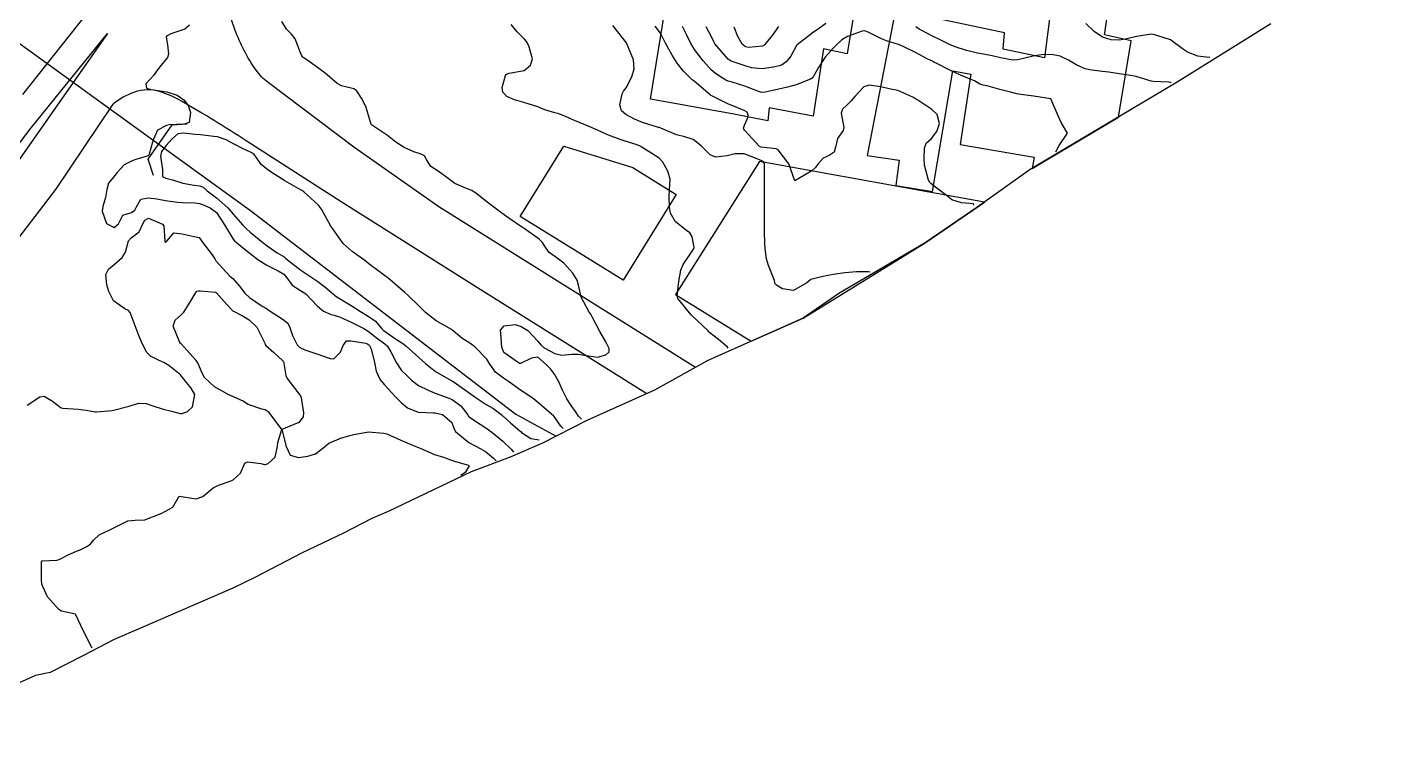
# Model space of a CAD drawing. Header units: metres. Extents: x 307586 to 320046, y 7427249 to 7434250.
# Drawn here: x 315197.4 to 315358.2, y 7431918.3 to 7432000.9 of the extents above; entities that cross this region are included whole.
import ezdxf

# ---------------------------------------------------------------- set-up
doc = ezdxf.new("R2010")
doc.units = ezdxf.units.M
doc.header["$MEASUREMENT"] = 0
for name, color, linetype in [('Area', 45, 'Continuous'), ('Curvas de Nivel 1m', 11, 'Continuous'), ('Curvas de Nivel 5m', 15, 'Continuous'), ('Edificações', 30, 'Continuous'), ('Hidrografia', 140, 'Continuous'), ('Pontes_Viadutos_Tubos', 190, 'Continuous'), ('Vias Primárias', 230, 'Continuous')]:
    doc.layers.add(name, color=color, linetype=linetype)

msp = doc.modelspace()

# ---------------------------------------------------------------- linework, layer by layer
at = {"layer": 'Area'}
msp.add_polyline3d([(315343.68, 7432001.35, 737.76), (315332.64, 7431994.5, 741.06), (315315.36, 7431984.19, 744.84), (315309.09, 7431979.72, 734.84), (315304.61, 7431976.66, 739.97), (315303, 7431975.58, 739.79), (315292.84, 7431969.6, 739.44), (315288.65, 7431966.71, 739.9), (315277.44, 7431961.73, 731.98), (315271.15, 7431958.22, 731.37), (315263.21, 7431954.67, 732.03), (315257.98, 7431951.99, 729.48), (315254.15, 7431950.34, 731.83), (315249.59, 7431948.63, 732.27), (315239.82, 7431943.94, 737.12), (315237.9, 7431943.13, 735.26), (315234.55, 7431941.41, 733.56), (315229.68, 7431939.1, 733.43), (315224.14, 7431936.19, 733.39), (315221.54, 7431934.93, 733.41), (315210.69, 7431930.21, 733.22), (315207.56, 7431928.89, 733.07), (315203.9, 7431926.98, 733), (315200.05, 7431925, 732.82), (315198.32, 7431924.65, 732.64), (315184.06, 7431918.27, 732.58)], dxfattribs=at)
at = {"layer": 'Curvas de Nivel 1m', "flags": 128}
for points, elevation in [([(315216.43, 7432001.18), (315215.87, 7432000.71), (315214.26, 7432000.16), (315213.87, 7431999.98), (315213.75, 7431999.89), (315213.71, 7431999.77), (315213.85, 7431998.89), (315213.98, 7431997.77), (315213.83, 7431997.39), (315213.09, 7431996.5), (315212.55, 7431995.78), (315212.26, 7431995.33), (315211.8, 7431994.83), (315211.3, 7431994.28), (315211.39, 7431993.79), (315211.78, 7431993.66), (315211.93, 7431993.64), (315213.78, 7431993.35), (315214.97, 7431992.95), (315215.77, 7431992.4), (315216.28, 7431991.73), (315216.56, 7431990.92), (315216.39, 7431989.73), (315215.91, 7431989.57), (315215.74, 7431989.56), (315214.05, 7431989.45), (315213.74, 7431989.4), (315212.67, 7431988.84), (315212.19, 7431987.79), (315212.08, 7431987.41), (315211.7, 7431986.02), (315211.63, 7431985.85), (315211.46, 7431985.79), (315210.12, 7431985.37), (315209.68, 7431985.23), (315208.74, 7431984.76), (315207.91, 7431983.84), (315207.66, 7431983.52), (315206.9, 7431982.6), (315206.7, 7431981.85), (315206.56, 7431980.92), (315206.25, 7431979.85), (315206.18, 7431979.29), (315206.67, 7431977.85), (315207.59, 7431977.38), (315208.1, 7431977.83), (315208.6, 7431978.83), (315209.61, 7431979.13), (315210.01, 7431979.41), (315210.2, 7431979.8), (315210.71, 7431980.72), (315211.63, 7431980.88), (315212.61, 7431980.75), (315213.63, 7431980.56), (315215.01, 7431980.37), (315215.63, 7431980.33), (315217.07, 7431980.29), (315217.63, 7431980.2), (315217.98, 7431980.07), (315218.88, 7431979.7), (315219.61, 7431979.13), (315220.57, 7431977.68), (315221.58, 7431976.01), (315221.73, 7431975.82), (315221.91, 7431975.66), (315222.82, 7431974.91), (315223.56, 7431974.3), (315224.47, 7431973.63), (315225.54, 7431972.96), (315226.87, 7431972.27), (315227.53, 7431971.88), (315227.79, 7431971.6), (315228.51, 7431970.58), (315229.51, 7431969.97), (315230.12, 7431969.56), (315231.48, 7431968.14), (315232.22, 7431967.54), (315233.09, 7431967.15), (315233.47, 7431967.06), (315234.1, 7431966.88), (315235.46, 7431966.23), (315236.94, 7431965.49), (315237.45, 7431965.17), (315238.42, 7431964.44), (315239.44, 7431963.7), (315239.7, 7431963.45), (315240.13, 7431962.74), (315240.78, 7431961.44), (315241.39, 7431960.56), (315241.96, 7431959.99), (315242.57, 7431959.41), (315243.37, 7431958.78), (315244.53, 7431958.23), (315245.36, 7431957.89), (315246.77, 7431957.37), (315247.35, 7431957.12), (315248.37, 7431956.37), (315249.17, 7431955.33), (315249.23, 7431955.23), (315249.33, 7431955.09), (315249.99, 7431954.66), (315251.32, 7431953.79), (315251.6, 7431953.59), (315252, 7431953.3), (315253.3, 7431952.23), (315254.27, 7431951.27), (315254.58, 7431950.92)], 731), ([(315262.58, 7431954.8), (315262.2, 7431955.18), (315261.87, 7431955.72), (315261.35, 7431956.41), (315260.83, 7431957.2), (315260.32, 7431958.25), (315259.89, 7431959.2), (315259.39, 7431960.13), (315258.91, 7431960.73), (315258.43, 7431961.22), (315257.42, 7431962.11), (315256.67, 7431961.99), (315255.4, 7431961.37), (315255.27, 7431961.39), (315253.42, 7431962.65), (315253.19, 7431963.28), (315253.06, 7431964.89), (315253.04, 7431965.29), (315253.46, 7431965.81), (315254.77, 7431965.96), (315255.46, 7431965.72), (315256.25, 7431965.25), (315257.44, 7431964.01), (315257.78, 7431963.58), (315258.17, 7431963.23), (315259.42, 7431962.53), (315260.26, 7431962.37), (315261.42, 7431962.46), (315262.12, 7431962.48), (315263.42, 7431962.27), (315264.46, 7431962.11), (315265.42, 7431962.38), (315265.81, 7431962.75), (315265.82, 7431963.14), (315265.44, 7431963.94), (315264.72, 7431965.15), (315263.91, 7431966.72), (315263.67, 7431967.16), (315263.48, 7431967.43), (315262.53, 7431969.18), (315262.24, 7431970.45), (315262.06, 7431971.18), (315261.53, 7431971.99), (315260.49, 7431973.2), (315259.56, 7431973.89), (315258.77, 7431974.42), (315258.2, 7431975.23), (315257.96, 7431975.62), (315257.58, 7431976), (315255.83, 7431977.26), (315255.6, 7431977.41), (315255.25, 7431977.61), (315253.61, 7431978.75), (315252.89, 7431979.3), (315251.63, 7431980.26), (315250.29, 7431981.32), (315249.65, 7431981.72), (315249.02, 7431981.97), (315247.66, 7431982.56), (315246.58, 7431983.37), (315245.68, 7431984.02), (315244.85, 7431984.56), (315244.32, 7431985.4), (315244.09, 7431985.8), (315243.7, 7431986.02), (315242.82, 7431986.3), (315241.71, 7431986.78), (315240.73, 7431987.44), (315239.72, 7431988.21), (315237.85, 7431989.48), (315237.8, 7431989.54), (315237.75, 7431989.77), (315237.22, 7431991.49), (315236.77, 7431992.49), (315236.09, 7431993.5), (315235.79, 7431993.69), (315234.33, 7431994.05), (315233.8, 7431994.32), (315232.39, 7431995.54), (315231.82, 7431995.99), (315230.35, 7431997.04), (315229.83, 7431997.39), (315229.73, 7431997.47), (315229.64, 7431997.57), (315229.5, 7431997.92), (315228.89, 7431999.58), (315228.43, 7432000.15), (315227.87, 7432000.72), (315227.29, 7432001.61)], 731), ([(315279.82, 7431963.16), (315279.75, 7431963.28), (315279.44, 7431963.55), (315278.67, 7431964.21), (315277.68, 7431965), (315277.56, 7431965.1), (315277.45, 7431965.2), (315275.56, 7431967.02), (315275.47, 7431967.11), (315273.9, 7431969.04), (315273.81, 7431969.35), (315274, 7431971.04), (315274.24, 7431972.34), (315274.53, 7431973.04), (315275.57, 7431974.58), (315275.76, 7431974.83), (315275.83, 7431975.02), (315275.59, 7431976.27), (315275.32, 7431976.76), (315274.9, 7431977.03), (315273.61, 7431978.03), (315273.04, 7431979.06), (315272.92, 7431979.76), (315272.89, 7431981.06), (315272.92, 7431981.79), (315272.99, 7431983.06), (315272.74, 7431984), (315272.14, 7431985.07), (315271.7, 7431985.53), (315270.41, 7431986.38), (315269.71, 7431986.78), (315269.53, 7431986.91), (315269.13, 7431987.1), (315267.72, 7431987.56), (315267.1, 7431987.74), (315265.73, 7431988.23), (315263.74, 7431989.17), (315261.75, 7431989.99), (315260.4, 7431990.56), (315259.76, 7431990.79), (315259.43, 7431990.88), (315258.26, 7431991.23), (315257.77, 7431991.44), (315257.44, 7431991.57), (315255.78, 7431992.08), (315254.67, 7431992.39), (315253.79, 7431992.81), (315253.31, 7431993.29), (315253.22, 7431993.87), (315253.63, 7431995.29), (315253.7, 7431995.4), (315253.81, 7431995.47), (315254.07, 7431995.55), (315255.82, 7431995.87), (315256.57, 7431996.5), (315256.78, 7431997.25), (315256.36, 7431998.75), (315256.08, 7431999.26), (315255.87, 7431999.55), (315255, 7432000.4), (315254.28, 7432001.28)], 732), ([(315296.54, 7431972.11), (315296.29, 7431972.15), (315294.91, 7431972.16), (315293.54, 7431972.05), (315292.46, 7431971.9), (315291.54, 7431971.72), (315290.8, 7431971.57), (315289.53, 7431971.25), (315289.3, 7431971.08), (315289.07, 7431970.86), (315287.51, 7431969.97), (315286.23, 7431970.18), (315285.52, 7431970.59), (315285.36, 7431970.74), (315285.32, 7431970.9), (315285.27, 7431971.16), (315284.57, 7431972.91), (315284.33, 7431973.69), (315284.18, 7431974.92), (315284.15, 7431975.49), (315284.11, 7431976.92), (315284.11, 7431977.43), (315284.11, 7431978.92), (315284.1, 7431979.4), (315284.1, 7431980.92), (315284.1, 7431982.49), (315284.1, 7431982.92), (315284.11, 7431983.36), (315284.09, 7431984.92), (315283.92, 7431985.15), (315283.7, 7431985.25), (315283.12, 7431985.52), (315281.7, 7431986.05), (315280.63, 7431986.04), (315279.7, 7431985.82), (315278.38, 7431985.67), (315277.7, 7431985.94), (315276.63, 7431987.01), (315275.72, 7431987.73), (315274.72, 7431988.05), (315273.73, 7431988.3), (315271.89, 7431989.07), (315271.74, 7431989.14), (315271.64, 7431989.17), (315269.75, 7431989.72), (315268.78, 7431990.13), (315267.76, 7431990.69), (315267.27, 7431991.12), (315267.09, 7431991.81), (315267.35, 7431993.12), (315267.5, 7431993.42), (315267.8, 7431993.83), (315268.48, 7431995.11), (315268.75, 7431996.04), (315268.7, 7431997.11), (315267.86, 7431999.12), (315266.25, 7432001.14)], 733), ([(315308.72, 7431980.01), (315308.69, 7431980.15), (315307.27, 7431980.27), (315306.15, 7431980.65), (315305.65, 7431981.01), (315304.23, 7431982.12), (315303.67, 7431982.56), (315303.55, 7431982.69), (315303.4, 7431982.97), (315302.92, 7431984.7), (315302.88, 7431985.53), (315302.94, 7431986.7), (315303.13, 7431987.3), (315303.73, 7431987.86), (315304.37, 7431988.68), (315304.7, 7431989.63), (315304.42, 7431990.68), (315303.77, 7431991.28), (315302.12, 7431992.37), (315301.79, 7431992.57), (315301.56, 7431992.71), (315299.8, 7431993.49), (315298.78, 7431993.72), (315297.8, 7431993.92), (315296.43, 7431994.15), (315295.8, 7431993.92), (315294.71, 7431992.8), (315294.3, 7431992.29), (315293.78, 7431991.78), (315293.26, 7431991.32), (315293.11, 7431990.82), (315293.42, 7431989.14), (315293.34, 7431988.81), (315292.7, 7431987.86), (315292.46, 7431986.82), (315292.28, 7431986.26), (315291.71, 7431985.86), (315290.98, 7431985.56), (315290.39, 7431984.84), (315290.1, 7431984.43), (315289.68, 7431984.05), (315287.67, 7431982.88), (315286.96, 7431984.89), (315285.71, 7431986.53), (315285.45, 7431986.64), (315283.71, 7431986.85), (315283.52, 7431986.93), (315281.74, 7431988.85), (315281.66, 7431988.95), (315281.63, 7431989.07), (315281.75, 7431989.43), (315282.23, 7431990.47), (315282.07, 7431990.95), (315281.77, 7431991.12), (315281.49, 7431991.23), (315279.78, 7431991.95), (315277.97, 7431992.82), (315277.79, 7431992.92), (315277.69, 7431993), (315275.81, 7431994.59), (315275.57, 7431994.78), (315275.31, 7431995.03), (315274.58, 7431995.79), (315273.83, 7431996.74), (315273.62, 7431997.05), (315273.25, 7431997.65), (315272.46, 7431999.06), (315271.87, 7432000.27), (315271.22, 7432001.08)], 734), ([(315291.31, 7432001.41), (315290.55, 7432000.84), (315290.16, 7432000.56), (315289.88, 7432000.36), (315287.94, 7431998.88), (315287.86, 7431998.8), (315287.19, 7431997.55), (315286.65, 7431996.89), (315286.18, 7431996.54), (315285.83, 7431996.39), (315285.15, 7431996.24), (315283.82, 7431996.07), (315282.57, 7431996.19), (315281.83, 7431996.41), (315280.17, 7431996.97), (315279.84, 7431997.18), (315278.27, 7431998.99), (315278.12, 7431999.25), (315277.87, 7431999.84), (315277.25, 7432001.01)], 736), ([(315285.73, 7432001.05), (315285.62, 7432000.9), (315285.1, 7432000.13), (315284.14, 7431998.93), (315284, 7431998.79), (315283.86, 7431998.74), (315282.22, 7431998.58), (315281.86, 7431998.66), (315281.46, 7431998.95), (315280.96, 7431999.87), (315280.54, 7432000.96)], 737), ([(315331.95, 7431994.44), (315331.91, 7431994.44), (315331.81, 7431994.46), (315331.68, 7431994.48), (315329.82, 7431994.55), (315329.59, 7431994.6), (315327.82, 7431995.14), (315326.91, 7431995.33), (315325.83, 7431995.48), (315324.62, 7431995.65), (315323.83, 7431995.76), (315322.38, 7431995.92), (315321.84, 7431996.04), (315320.84, 7431996.48), (315319.85, 7431997.06), (315318.88, 7431997.53), (315317.86, 7431997.76), (315316.67, 7431997.72), (315315.85, 7431997.57), (315314.58, 7431997.29), (315313.85, 7431997.1), (315313.33, 7431997.09), (315311.85, 7431997.37), (315310.88, 7431997.57), (315309.85, 7431997.78), (315309.14, 7431997.9), (315307.86, 7431998.2), (315306.52, 7431998.65), (315305.87, 7431998.93), (315304.68, 7431999.49), (315303.88, 7431999.9), (315302.29, 7432000.71), (315301.89, 7432001.01)], 736), ([(315336.5, 7431997.39), (315336.08, 7431997.41), (315335.1, 7431997.55), (315333.86, 7431998.02), (315333.38, 7431998.33), (315331.87, 7431999.46), (315330.27, 7431999.98), (315329.88, 7432000.09), (315329.63, 7432000.12), (315327.88, 7431999.85), (315326.72, 7431999.57), (315325.87, 7431999.43), (315324.9, 7431999.46), (315323.88, 7431999.78), (315322.87, 7432000.46), (315321.9, 7432001.39)], 737), ([(315197.34, 7431956.45), (315198.84, 7431957.43), (315199.35, 7431957.54), (315200.31, 7431956.95), (315201.34, 7431956.17), (315201.53, 7431956.1), (315203.33, 7431955.99), (315204.29, 7431955.87), (315205.33, 7431955.7), (315205.49, 7431955.7), (315207.33, 7431955.84), (315209.34, 7431956.36), (315210.42, 7431956.72), (315211.34, 7431956.67), (315212, 7431956.44), (315213.34, 7431956), (315214.32, 7431955.75), (315215.33, 7431955.5), (315215.56, 7431955.5), (315216.19, 7431955.73), (315216.79, 7431956.28), (315217.05, 7431957.72), (315216.64, 7431958.45), (315215.63, 7431959.74), (315215.39, 7431960.02), (315214, 7431961.15), (315213.4, 7431961.48), (315213.21, 7431961.57), (315212.81, 7431961.77), (315211.86, 7431962.23), (315211.41, 7431962.66), (315210.81, 7431963.8), (315210.38, 7431964.86), (315210.05, 7431965.8), (315209.47, 7431967.36), (315209.28, 7431967.62), (315208.83, 7431967.82), (315207.49, 7431968.76), (315206.93, 7431969.85), (315206.73, 7431970.63), (315206.61, 7431971.85), (315206.92, 7431972.46), (315207.53, 7431972.99), (315208.5, 7431973.83), (315208.89, 7431974.48), (315209.27, 7431975.81), (315209.58, 7431976.18), (315210.52, 7431976.87), (315210.95, 7431977.8), (315211.17, 7431978.23), (315211.6, 7431978.47), (315213.28, 7431977.76), (315213.41, 7431977.58), (315213.52, 7431975.76), (315213.57, 7431975.67), (315213.66, 7431975.67), (315213.78, 7431975.76), (315214.58, 7431976.76), (315215.58, 7431976.64), (315216.97, 7431976.34), (315217.58, 7431976.21), (315217.79, 7431975.93), (315217.92, 7431975.71), (315219.09, 7431974.16), (315219.42, 7431973.69), (315219.46, 7431973.61), (315219.54, 7431973.45), (315221.18, 7431971.67), (315221.52, 7431971.39), (315222.33, 7431970.48), (315222.93, 7431969.65), (315223.5, 7431969.14), (315224.97, 7431968.13), (315225.48, 7431967.83), (315225.82, 7431967.62), (315227.46, 7431966.57), (315227.99, 7431966.12), (315228.23, 7431965.59), (315228.54, 7431964.68), (315229.11, 7431963.57), (315229.43, 7431963.26), (315230, 7431962.99), (315231.42, 7431962.52), (315232.99, 7431961.95), (315233.41, 7431961.94), (315234.21, 7431962.72), (315234.51, 7431963.51), (315234.91, 7431964.03), (315235.44, 7431964.04), (315237.17, 7431963.75), (315237.43, 7431963.64), (315237.53, 7431963.58), (315237.63, 7431963.48), (315237.82, 7431963.08), (315238.22, 7431961.47), (315238.41, 7431960.48), (315238.89, 7431959.46), (315239.37, 7431958.85), (315240.66, 7431957.44), (315241.35, 7431956.79), (315242.09, 7431956.17), (315243.34, 7431955.63), (315245.14, 7431955.57), (315245.33, 7431955.56), (315246.2, 7431955.37), (315247.32, 7431954.41), (315247.58, 7431953.63), (315247.74, 7431953.35), (315249.29, 7431952.06), (315250.72, 7431951.32), (315251.28, 7431951.02), (315252.22, 7431950.24), (315252.52, 7431949.92)], 732), ([(315204.99, 7431927.86), (315203.95, 7431929.87), (315203.04, 7431931.88), (315201.36, 7431932.22), (315201.05, 7431932.4), (315199.72, 7431933.92), (315199.08, 7431935.38), (315199.02, 7431935.93), (315199.01, 7431937.83), (315199.02, 7431937.93), (315199.03, 7431938.01), (315199.12, 7431938.13), (315200.81, 7431938.22), (315201.12, 7431938.3), (315202.17, 7431938.86), (315203.13, 7431939.29), (315203.56, 7431939.45), (315204.42, 7431939.87), (315204.84, 7431940.17), (315205.15, 7431940.56), (315205.81, 7431941.2), (315207.16, 7431941.84), (315209.17, 7431942.84), (315210.06, 7431942.92), (315211.17, 7431942.97), (315213.18, 7431943.76), (315214.48, 7431944.46), (315215.21, 7431945.74), (315217.21, 7431945.43), (315218, 7431945.71), (315219.22, 7431946.72), (315219.84, 7431947.07), (315221.23, 7431947.53), (315221.57, 7431947.66), (315222.45, 7431948.45), (315222.95, 7431949.64), (315223.26, 7431949.81), (315224.83, 7431949.62), (315225.26, 7431949.49), (315225.4, 7431949.48), (315225.69, 7431949.62), (315226.53, 7431950.35), (315226.8, 7431951.6), (315226.84, 7431952.06), (315227.31, 7431953.6), (315225.8, 7431955.62), (315225.34, 7431955.9), (315224.96, 7431956), (315223.34, 7431956.55), (315222.69, 7431956.99), (315221.35, 7431957.56), (315221.06, 7431957.67), (315219.37, 7431958.62), (315218.21, 7431959.71), (315217.91, 7431960.24), (315217.4, 7431961.45), (315217.21, 7431961.72), (315215.42, 7431963.71), (315215.39, 7431963.74), (315215.31, 7431963.85), (315214.51, 7431965.75), (315214.74, 7431966.47), (315215.47, 7431967.11), (315215.78, 7431967.43), (315215.96, 7431967.74), (315216.54, 7431968.68), (315217.19, 7431969.72), (315217.32, 7431969.9), (315217.51, 7431969.94), (315217.7, 7431969.92), (315219.5, 7431969.75), (315219.62, 7431969.69), (315220.83, 7431968.33), (315221.41, 7431967.67), (315221.47, 7431967.62), (315222.75, 7431966.94), (315223.46, 7431966.53), (315224.38, 7431965.63), (315225.29, 7431963.77), (315225.35, 7431963.62), (315225.43, 7431963.5), (315226.37, 7431962.66), (315227.4, 7431961.73), (315227.48, 7431961.6), (315227.76, 7431959.97), (315227.92, 7431959.59), (315229.36, 7431957.78), (315229.51, 7431957.57), (315229.59, 7431957.33), (315229.87, 7431955.56), (315229.81, 7431955.08), (315229.32, 7431954.42), (315227.31, 7431953.6), (315227.82, 7431951.59), (315228.27, 7431950.59), (315229.27, 7431950.32), (315230.38, 7431950.45), (315231.27, 7431950.73), (315232.28, 7431951.53), (315232.82, 7431952), (315233.29, 7431952.19), (315234.24, 7431952.57), (315235.3, 7431952.91), (315235.78, 7431953.02), (315237.31, 7431953.3), (315237.48, 7431953.31), (315239.31, 7431953.19), (315239.66, 7431953.09), (315241.3, 7431952.36), (315243.08, 7431951.61), (315243.28, 7431951.53), (315243.57, 7431951.4), (315245.28, 7431950.66), (315246.31, 7431950.33), (315247.27, 7431950), (315247.75, 7431949.83), (315249.26, 7431949.39), (315249.33, 7431949.33), (315248.88, 7431948.55), (315248.36, 7431948.19)], 733)]:
    msp.add_lwpolyline(points, dxfattribs=dict(at, elevation=elevation))
at = {"layer": 'Curvas de Nivel 5m', "flags": 128}
for points, elevation in [([(315318.36, 7431986.27), (315318.77, 7431987.03), (315319.74, 7431988.49), (315318.99, 7431989.74), (315318.65, 7431990.51), (315317.79, 7431992.52), (315315.8, 7431992.84), (315314.27, 7431993.04), (315313.8, 7431993.13), (315313.06, 7431993.32), (315311.8, 7431993.61), (315310.4, 7431994.01), (315309.81, 7431994.14), (315309.45, 7431994.26), (315308.79, 7431994.63), (315307.82, 7431995.03), (315307.16, 7431995.31), (315305.83, 7431995.95), (315304.39, 7431996.68), (315304.02, 7431996.86), (315303.85, 7431996.96), (315303.33, 7431997.21), (315301.86, 7431997.97), (315300.35, 7431998.73), (315299.86, 7431998.93), (315298.47, 7431999.35), (315297.87, 7431999.57), (315296.29, 7432000.36), (315295.88, 7432000.51), (315295.59, 7432000.5), (315293.87, 7431999.88), (315293.21, 7431999.48), (315292.47, 7431998.82), (315292.18, 7431998.5), (315291.86, 7431998.13), (315291.25, 7431997.44), (315290.83, 7431996.84), (315290.46, 7431996.22), (315289.82, 7431995.13), (315289.69, 7431994.97), (315289.5, 7431994.85), (315287.81, 7431994.18), (315286.81, 7431993.88), (315285.8, 7431993.68), (315284.18, 7431993.31), (315283.8, 7431993.28), (315283.31, 7431993.43), (315281.8, 7431994.02), (315280.29, 7431994.49), (315279.81, 7431994.62), (315279.56, 7431994.72), (315279.11, 7431994.98), (315278.32, 7431995.5), (315277.82, 7431995.94), (315276.87, 7431997.01), (315275.85, 7431998.33), (315275.43, 7431999.03), (315274.93, 7432000.09), (315274.44, 7432001.04)], 735), ([(315260.39, 7431953.73), (315260.12, 7431954), (315259.33, 7431955.14), (315259.3, 7431955.18), (315259.26, 7431955.21), (315258.21, 7431956.1), (315257.35, 7431956.87), (315256.87, 7431957.24), (315255.37, 7431958.25), (315253.97, 7431959.27), (315253.39, 7431959.64), (315252.44, 7431960.34), (315251.76, 7431961.3), (315251.41, 7431961.87), (315250.03, 7431963.32), (315249.44, 7431963.76), (315248.47, 7431964.37), (315247.45, 7431965.22), (315247.25, 7431965.36), (315245.46, 7431966.39), (315244.21, 7431967.39), (315243.48, 7431968.13), (315242.11, 7431969.42), (315241.79, 7431969.71), (315241.51, 7431969.95), (315239.77, 7431971.45), (315239.53, 7431971.63), (315238.91, 7431972.08), (315237.55, 7431973.12), (315237.06, 7431973.48), (315235.56, 7431974.54), (315234.51, 7431975.51), (315233.59, 7431976.84), (315233.31, 7431977.24), (315233.08, 7431977.53), (315232.4, 7431978.75), (315231.98, 7431979.55), (315231.63, 7431980.02), (315229.9, 7431981.57), (315229.65, 7431981.74), (315229.29, 7431981.93), (315227.66, 7431982.89), (315226.49, 7431983.61), (315225.68, 7431984.13), (315224.87, 7431984.81), (315224.27, 7431985.64), (315224.03, 7431985.98), (315223.7, 7431986.2), (315222.68, 7431986.69), (315221.71, 7431987.19), (315220.75, 7431987.68), (315219.72, 7431988.04), (315219.31, 7431988.1), (315217.72, 7431988.27), (315217.11, 7431988.33), (315215.72, 7431988.49), (315215.08, 7431988.4), (315214.34, 7431987.76), (315213.71, 7431987.05), (315213.14, 7431986.34), (315213.04, 7431985.78), (315213.28, 7431984.15), (315213.28, 7431983.77), (315213.27, 7431983.38), (315213.66, 7431983.2), (315214.42, 7431982.98), (315215.65, 7431982.58), (315217, 7431982.38), (315217.65, 7431982.3), (315218.05, 7431982.11), (315218.5, 7431981.71), (315219.15, 7431981.21), (315219.63, 7431980.88), (315220.94, 7431979.68), (315221.61, 7431978.91), (315222.72, 7431977.65), (315223.16, 7431977.22), (315223.59, 7431976.85), (315225.06, 7431975.63), (315225.57, 7431975.23), (315226.77, 7431974.4), (315227.56, 7431973.91), (315227.74, 7431973.78), (315227.97, 7431973.59), (315229.53, 7431972.36), (315230.71, 7431971.56), (315231.52, 7431971.03), (315232.38, 7431970.4), (315233.37, 7431969.52), (315233.5, 7431969.41), (315233.79, 7431969.23), (315235.48, 7431968.18), (315236.54, 7431967.49), (315237.47, 7431966.96), (315238.34, 7431966.34), (315239.08, 7431965.46), (315239.27, 7431965.27), (315239.45, 7431965.13), (315240.54, 7431964.34), (315241.44, 7431963.81), (315241.67, 7431963.66), (315241.93, 7431963.42), (315243.41, 7431962.09), (315244.2, 7431961.39), (315245.39, 7431960.44), (315247.24, 7431959.36), (315247.38, 7431959.28), (315247.57, 7431959.17), (315249.36, 7431957.91), (315250.17, 7431957.32), (315251.35, 7431956.55), (315252.14, 7431956.1), (315253.22, 7431955.28), (315253.28, 7431955.23), (315253.33, 7431955.19), (315254.24, 7431954.35), (315255.31, 7431953.43), (315255.41, 7431953.35), (315255.5, 7431953.26), (315256.61, 7431952.55), (315257.59, 7431952.38)], 730)]:
    msp.add_lwpolyline(points, dxfattribs=dict(at, elevation=elevation))
at = {"layer": 'Edificações'}
for points in [[(315280.28, 7431990.76), (315270.68, 7431992.49), (315272.31, 7432002.65), (315271.1, 7432002.92), (315272.41, 7432008.78), (315294.81, 7432003.75), (315293.81, 7431997.84), (315291.02, 7431998.41), (315289.83, 7431990.49), (315284.64, 7431991.48), (315284.49, 7431989.93)], [(315296.17, 7431985.87), (315299.96, 7431985.29), (315299.53, 7431982.31), (315303.85, 7431981.62), (315306.25, 7431995.83), (315308.38, 7431995.41), (315307.1, 7431987.15), (315315.84, 7431985.66), (315315.61, 7431984.34), (315325.73, 7431990.38), (315327.25, 7431999.37), (315324.1, 7432000.07), (315324.42, 7432002.15), (315317.84, 7432003.48), (315317.04, 7431997.34), (315312.18, 7431998.36), (315312.34, 7432000.28), (315299.51, 7432003)], [(315255.35, 7431978.69), (315260.48, 7431986.97), (315268.6, 7431984.45), (315273.7, 7431981.28), (315267.45, 7431971.19)]]:
    msp.add_lwpolyline(points, close=True, dxfattribs=at)
at = {"layer": 'Edificações', "elevation": 735.59}
msp.add_lwpolyline([(315282.54, 7431963.99), (315288.65, 7431966.71), (315303, 7431975.58), (315304.61, 7431976.66), (315309.99, 7431980.36), (315283.51, 7431985.16), (315273.63, 7431969.48)], close=True, dxfattribs=at)
at = {"layer": 'Hidrografia'}
msp.add_lwpolyline([(315195.27, 7431999.91), (315223.63, 7431979.4), (315254.85, 7431955.41), (315259.6, 7431952.82)], dxfattribs=at)
at = {"layer": 'Pontes_Viadutos_Tubos'}
msp.add_lwpolyline([(315212.22, 7431983.5), (315211.59, 7431985.43), (315214.41, 7431989.45), (315216.17, 7431989.6)], dxfattribs=at)
at = {"layer": 'Vias Primárias'}
for points in [[(315196.84, 7431993.04), (315205.12, 7432003.47), (315208.89, 7432010.68), (315212.42, 7432017.99), (315213.81, 7432021.42), (315220.28, 7432036.03), (315228.78, 7432055.26), (315234.88, 7432068.96), (315242.12, 7432085.34), (315250.32, 7432103.44), (315258.4, 7432121.18), (315261.66, 7432126.98), (315265.58, 7432134.11), (315273.21, 7432146.83), (315281.36, 7432159.1), (315289.14, 7432169.62), (315298.37, 7432180.95), (315306.86, 7432190.84), (315312.4, 7432196.49), (315320.72, 7432204.39), (315332.71, 7432215.23), (315345.48, 7432225.57), (315358.24, 7432234.67)], [(315196.84, 7431993.04), (315205.12, 7432003.47), (315208.89, 7432010.68), (315212.42, 7432017.99), (315213.81, 7432021.42), (315220.28, 7432036.03), (315228.78, 7432055.26), (315234.88, 7432068.96), (315242.12, 7432085.34), (315250.32, 7432103.44), (315258.4, 7432121.18), (315261.66, 7432126.98), (315265.58, 7432134.11), (315273.21, 7432146.83), (315281.36, 7432159.1), (315289.14, 7432169.62), (315298.37, 7432180.95), (315306.86, 7432190.84), (315312.4, 7432196.49), (315320.72, 7432204.39), (315332.71, 7432215.23), (315345.48, 7432225.57), (315358.24, 7432234.67)], [(315186.21, 7431973.93), (315197.81, 7431989.12), (315206.79, 7432000.21), (315195.98, 7431984.75)], [(315186.21, 7431973.93), (315197.81, 7431989.12), (315206.79, 7432000.21), (315195.98, 7431984.75)], [(315178.41, 7431955.03), (315179.21, 7431955.78), (315188.22, 7431965.62), (315200.71, 7431981.87), (315207.46, 7431991.91)], [(315178.41, 7431955.03), (315179.21, 7431955.78), (315188.22, 7431965.62), (315200.71, 7431981.87), (315207.46, 7431991.91)]]:
    msp.add_lwpolyline(points, dxfattribs=at)
for points, elevation in [([(315275.98, 7431960.91), (315245.76, 7431979.82), (315235.79, 7431986.83), (315225.68, 7431994.44, -0.079448), (315224.27, 7431995.9, -0.064467), (315221.78, 7432000.7, -0.027078), (315220.94, 7432003.42, -0.018465), (315220.04, 7432007.78, 0.039142), (315219.09, 7432011.53, -0.081995), (315218.79, 7432013.39, -0.024259), (315218.96, 7432016.82, -1.695458)], 731.84), ([(315275.98, 7431960.91), (315245.76, 7431979.82), (315235.79, 7431986.83), (315225.68, 7431994.44, -0.079448), (315224.27, 7431995.9, -0.064467), (315221.78, 7432000.7, -0.027078), (315220.94, 7432003.42, -0.018465), (315220.04, 7432007.78, 0.039142), (315219.09, 7432011.53, -0.081995), (315218.79, 7432013.39, -0.024259), (315218.96, 7432016.82, -1.695458)], 731.84), ([(315270.25, 7431957.82), (315250.65, 7431970.08), (315234.28, 7431980.39), (315223.12, 7431987.6, 0.012747), (315215.5, 7431992.24, 0.051538), (315213.03, 7431993.35, 0.165768), (315209.95, 7431993.31, 0.085381), (315207.46, 7431991.91, 1.351979)], 731.44), ([(315270.25, 7431957.82), (315250.65, 7431970.08), (315234.28, 7431980.39), (315223.12, 7431987.6, 0.012747), (315215.5, 7431992.24, 0.051538), (315213.03, 7431993.35, 0.165768), (315209.95, 7431993.31, 0.085381), (315207.46, 7431991.91, 1.351979)], 731.44)]:
    msp.add_lwpolyline(points, format="xyb", dxfattribs=dict(at, elevation=elevation))

doc.saveas('drawing.dxf')
